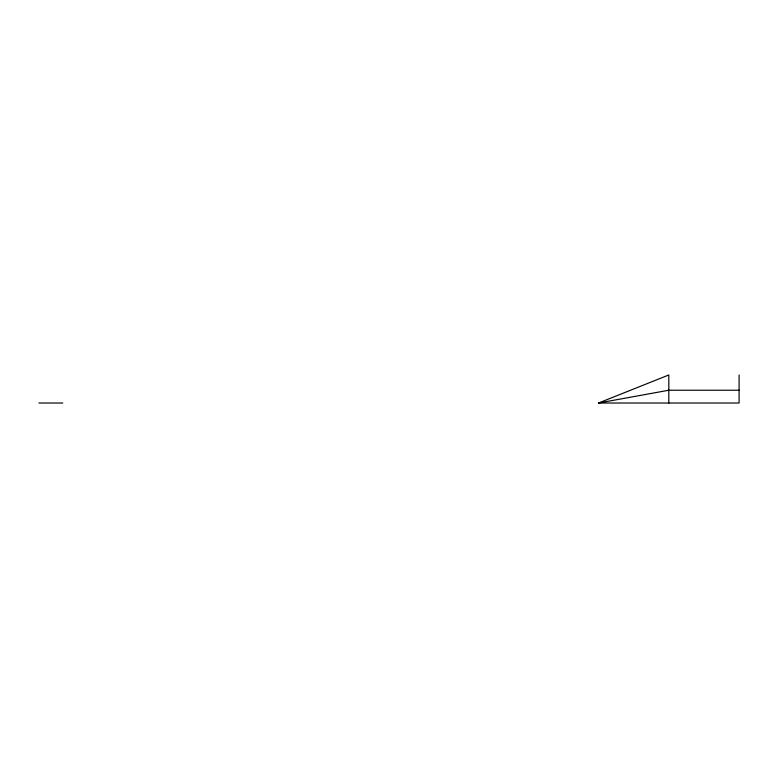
<?xml version="1.0" encoding="UTF-8"?>
<svg xmlns="http://www.w3.org/2000/svg" width="778" height="778" viewBox="0 0 778 778"><rect width="100%" height="100%" fill="white"/><g stroke="black" fill="none" stroke-linecap="round" stroke-linejoin="round"><path stroke-width="1.17" d="M739.1 374.977L739.1 403.023L598.515 403.023L668.808 374.977L668.808 403.023M598.515 403.023L668.808 390.235L739.1 390.235M38.9 403.023L62.765 403.023"/></g></svg>
